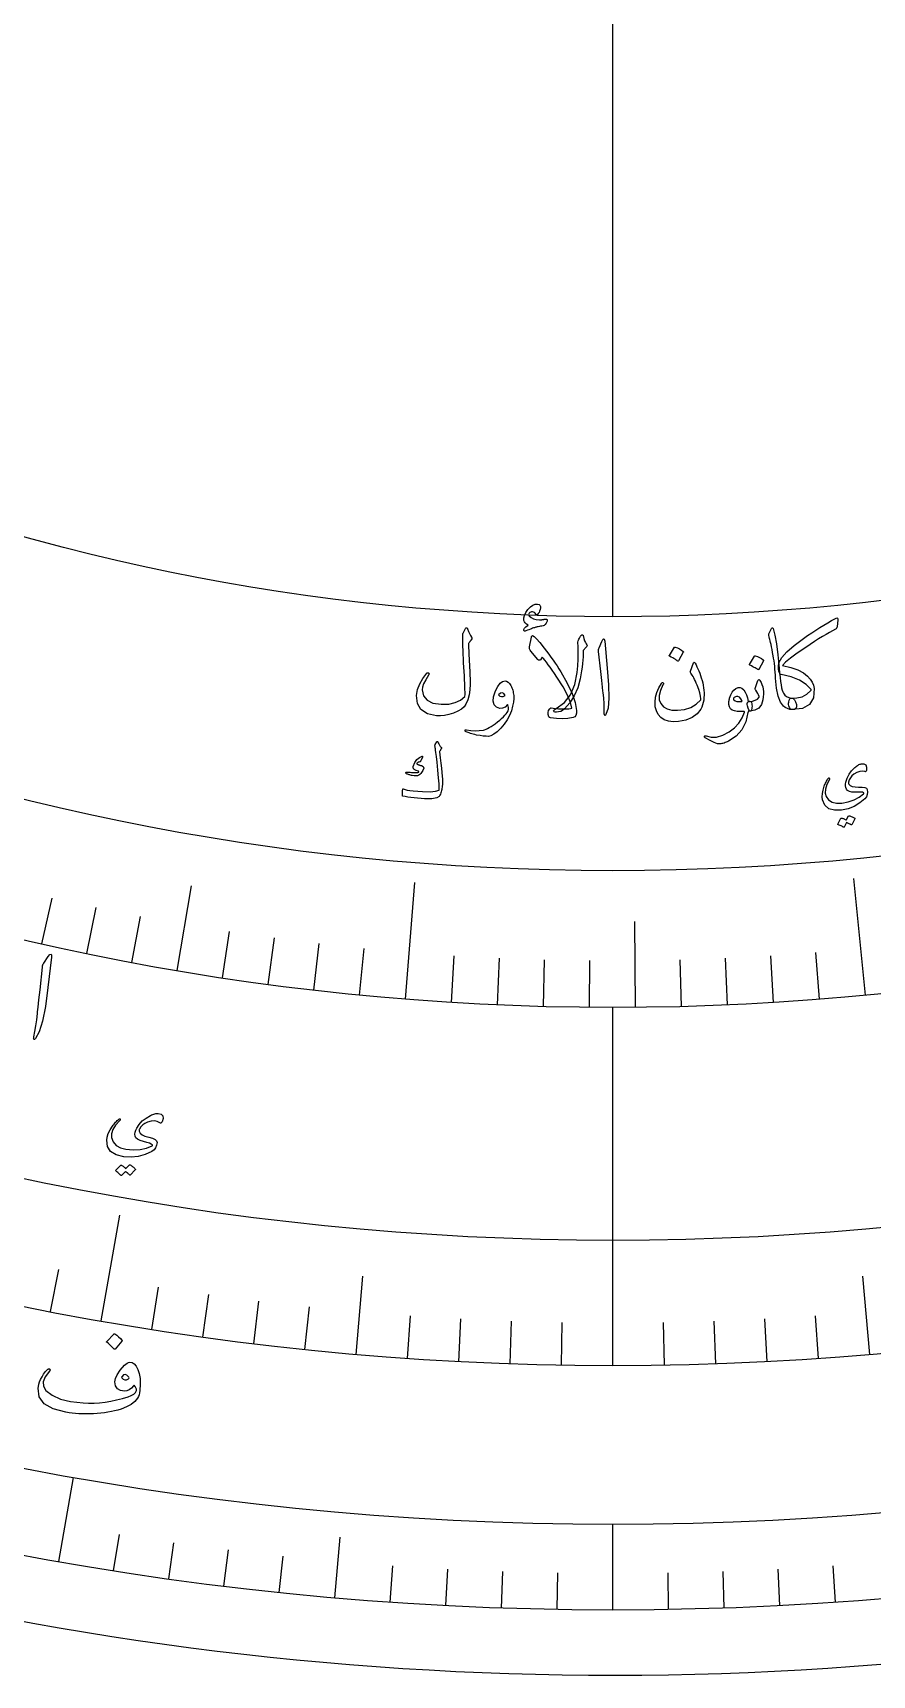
# Model space of a CAD drawing. Header units: millimetres. Extents: x -62 to 62, y -62 to 70.
# Drawn here: x -11.04 to 4.93, y -62 to -30.73 of the extents above; entities that cross this region are included whole.
import ezdxf

# ---------------------------------------------------------------- set-up
doc = ezdxf.new("R2010")
doc.units = ezdxf.units.MM
for name, color, linetype in [('CUT_OUTER', 1, 'Continuous'), ('ENGRAVE', 7, 'Continuous'), ('ENGRAVE_FINE', 8, 'Continuous'), ('TEXT', 5, 'Continuous')]:
    doc.layers.add(name, color=color, linetype=linetype)

msp = doc.modelspace()

# ---------------------------------------------------------------- linework, layer by layer
at = {"layer": 'CUT_OUTER'}
msp.add_arc((0.0001, -0.0001), 61.9999, 178.792518, 0.351695, dxfattribs=at)
at = {"layer": 'ENGRAVE'}
for points in [[(0, -41.85), (0, 41.85)], [(4.8062, -49.0551), (4.5886, -46.8338)], [(-8.2965, -48.5868), (-8.0209, -46.9733)], [(-3.9499, -49.1315), (-3.771, -46.9067)], [(0.4296, -49.2881), (0.4153, -47.6514)], [(0, -56.11), (0, -49.29)], [(-9.7434, -55.2576), (-9.3881, -53.2426)], [(-4.8903, -55.8965), (-4.7595, -54.4018)], [(4.8903, -55.8965), (4.7595, -54.4018)], [(-10.5509, -59.8369), (-10.2683, -58.2341)], [(-5.2956, -60.5288), (-5.1943, -59.3707)], [(0, -60.76), (0, -59.1325)]]:
    msp.add_lwpolyline(points, dxfattribs=at)
for radius in [60.76, 60.76, 59.1325, 56.11, 56.11, 53.723, 49.29, 49.29, 46.686, 41.85, 41.85]:
    msp.add_circle((0, 0), radius, dxfattribs=at)
at = {"layer": 'ENGRAVE_FINE'}
for points in [[(-10.8739, -48.0756), (-10.6769, -47.2048)], [(-10.0179, -48.2612), (-9.8365, -47.387)], [(-9.1587, -48.4316), (-8.9928, -47.5544)], [(-7.4315, -48.7266), (-7.2969, -47.844)], [(-6.564, -48.851), (-6.4451, -47.9661)], [(-5.6944, -48.96), (-5.5913, -48.0731)], [(-4.8229, -49.0535), (-4.7356, -48.165)], [(-3.0755, -49.194), (-3.0197, -48.3029)], [(-2.2, -49.2409), (-2.1602, -48.349)], [(-1.3238, -49.2722), (-1.2999, -48.3797)], [(-0.4472, -49.288), (-0.4391, -48.3952)], [(1.3063, -49.2727), (1.2826, -48.3802)], [(2.1826, -49.2417), (2.1431, -48.3497)], [(3.0582, -49.195), (3.0028, -48.304)], [(3.9328, -49.1329), (3.8616, -48.2429)], [(-10.7063, -55.0791), (-10.5501, -54.2757)], [(-8.7775, -55.4192), (-8.6495, -54.6109)], [(-7.809, -55.5639), (-7.6951, -54.7535)], [(-6.8381, -55.6918), (-6.7384, -54.8795)], [(-5.8651, -55.8026), (-5.7795, -54.9887)], [(-3.914, -55.9733), (-3.8569, -55.1569)], [(-2.9366, -56.0331), (-2.8937, -55.2158)], [(-1.9582, -56.0758), (-1.9296, -55.2579)], [(-0.9793, -56.1015), (-0.965, -55.2832)], [(0.9793, -56.1015), (0.965, -55.2832)], [(1.9582, -56.0758), (1.9296, -55.2579)], [(2.9366, -56.0331), (2.8937, -55.2158)], [(3.914, -55.9733), (3.8569, -55.1569)], [(-9.505, -60.0119), (-9.3958, -59.323)], [(-8.4562, -60.1687), (-8.3591, -59.478)], [(-7.4048, -60.3071), (-7.3198, -59.6148)], [(-6.3511, -60.4272), (-6.2782, -59.7335)], [(-4.2384, -60.612), (-4.1897, -59.9162)], [(-3.1799, -60.6767), (-3.1434, -59.9802)], [(-2.1205, -60.723), (-2.0962, -60.0259)], [(2.1205, -60.723), (2.0962, -60.0259)], [(3.1799, -60.6767), (3.1434, -59.9802)], [(4.2384, -60.612), (4.1897, -59.9162)], [(-1.0604, -60.7507), (-1.0482, -60.0534)], [(1.0604, -60.7507), (1.0482, -60.0534)]]:
    msp.add_lwpolyline(points, dxfattribs=at)
at = {"layer": 'TEXT'}
for points in [[(-1.3253, -42.0235), (-1.352, -42.0278), (-1.3768, -42.0318), (-1.3997, -42.0357), (-1.4206, -42.0393), (-1.4396, -42.0429), (-1.4563, -42.0465), (-1.4709, -42.0502), (-1.4834, -42.0539), (-1.496, -42.0583), (-1.5113, -42.0637), (-1.5291, -42.0702), (-1.5495, -42.0778), (-1.5726, -42.0866), (-1.5982, -42.0968), (-1.6265, -42.1082), (-1.6574, -42.121), (-1.67, -42.1247), (-1.6805, -42.1243), (-1.6892, -42.1197), (-1.6959, -42.1111), (-1.6992, -42.0903), (-1.6864, -42.0668), (-1.6574, -42.0405), (-1.6123, -42.0114), (-1.6451, -41.9904), (-1.6697, -41.9681), (-1.6861, -41.9446), (-1.6943, -41.9199), (-1.6942, -41.8738), (-1.6813, -41.8242), (-1.6556, -41.7713), (-1.6171, -41.7149), (-1.5721, -41.6647), (-1.5265, -41.6305), (-1.4803, -41.6124), (-1.4334, -41.6102), (-1.4075, -41.6179), (-1.3902, -41.6327), (-1.3815, -41.6545), (-1.3813, -41.6834), (-1.3869, -41.7145), (-1.3954, -41.7428), (-1.4069, -41.7684), (-1.4214, -41.7913), (-1.4356, -41.8073), (-1.4485, -41.814), (-1.4601, -41.8117), (-1.4704, -41.8001), (-1.4819, -41.7831), (-1.4957, -41.7704), (-1.5116, -41.762), (-1.5297, -41.7581), (-1.5488, -41.7574), (-1.5657, -41.761), (-1.5806, -41.7688), (-1.5933, -41.7809), (-1.6029, -41.7958), (-1.6061, -41.8099), (-1.6029, -41.8231), (-1.5934, -41.8356), (-1.557, -41.8657), (-1.5121, -41.8885), (-1.4588, -41.9039), (-1.397, -41.9119), (-1.3916, -41.9119), (-1.3856, -41.9115), (-1.3789, -41.9108), (-1.3715, -41.9096), (-1.3635, -41.9082), (-1.3549, -41.9067), (-1.3457, -41.9051), (-1.3358, -41.9034), (-1.325, -41.9017), (-1.3153, -41.9001), (-1.3066, -41.8986), (-1.299, -41.8972), (-1.2922, -41.896), (-1.2862, -41.8952), (-1.281, -41.8948), (-1.2766, -41.8948), (-1.2682, -41.8959), (-1.2614, -41.8989), (-1.2562, -41.9036), (-1.2526, -41.9102), (-1.2504, -41.9164), (-1.2494, -41.9224), (-1.2497, -41.928), (-1.2513, -41.9333), (-1.2721, -41.9708), (-1.2914, -41.9983), (-1.3092, -42.0159), (-1.3253, -42.0235)], [(3.2281, -42.7775), (3.3865, -42.8167), (3.5188, -42.8636), (3.6249, -42.9184), (3.7046, -42.9812), (3.7546, -43.0388), (3.7919, -43.097), (3.8165, -43.1557), (3.8282, -43.215), (3.8158, -43.3933), (3.7421, -43.5202), (3.6069, -43.5955), (3.4106, -43.6186), (3.3963, -43.616), (3.3832, -43.6081), (3.3713, -43.5948), (3.3605, -43.5761), (3.3501, -43.5491), (3.3443, -43.5231), (3.343, -43.4981), (3.3463, -43.474), (3.3557, -43.4396), (3.3667, -43.4156), (3.3792, -43.4019), (3.3934, -43.3987), (3.5023, -43.3965), (3.6013, -43.372), (3.69, -43.3251), (3.7684, -43.2561), (3.7731, -43.2505), (3.7754, -43.2454), (3.7754, -43.2408), (3.7731, -43.2367), (3.6759, -43.1397), (3.5485, -43.0597), (3.391, -42.9966), (3.2034, -42.9499), (3.1835, -42.9407), (3.1683, -42.9204), (3.1577, -42.8889), (3.1518, -42.8463), (3.1504, -42.8084), (3.1517, -42.7742), (3.156, -42.7438), (3.1631, -42.717), (3.2148, -42.624), (3.3095, -42.5174), (3.4468, -42.3972), (3.6262, -42.2629), (3.7064, -42.2075), (3.7854, -42.1543), (3.8633, -42.1033), (3.9401, -42.0545), (4.0158, -42.0078), (4.0903, -41.9634), (4.1638, -41.9211), (4.2363, -41.8811), (4.2598, -41.8729), (4.2756, -41.875), (4.2838, -41.8873), (4.2843, -41.91), (4.2672, -42.0447), (4.2643, -42.0586), (4.2585, -42.0704), (4.25, -42.0801), (4.2386, -42.0877), (4.1825, -42.1163), (4.1221, -42.1491), (4.0574, -42.1861), (3.9883, -42.2271), (3.9149, -42.2724), (3.8374, -42.322), (3.7558, -42.3759), (3.6699, -42.4341), (3.5093, -42.5459), (3.3819, -42.6402), (3.2881, -42.7174), (3.2281, -42.7775)], [(-2.8066, -42.0727), (-2.8026, -42.0665), (-2.7977, -42.0622), (-2.7919, -42.0599), (-2.7852, -42.0594), (-2.7787, -42.061), (-2.7733, -42.0649), (-2.7691, -42.0711), (-2.7661, -42.0796), (-2.7502, -42.1289), (-2.7326, -42.1717), (-2.7133, -42.2081), (-2.6922, -42.238), (-2.6861, -42.2486), (-2.6849, -42.2605), (-2.6887, -42.2737), (-2.6975, -42.2882), (-2.7029, -42.295), (-2.7081, -42.3017), (-2.713, -42.3081), (-2.7177, -42.3142), (-2.722, -42.32), (-2.7261, -42.3252), (-2.7299, -42.33), (-2.7334, -42.3342), (-2.7393, -42.342), (-2.7438, -42.3515), (-2.7468, -42.3626), (-2.7484, -42.3754), (-2.7483, -42.4117), (-2.7477, -42.4514), (-2.7464, -42.4945), (-2.7447, -42.5408), (-2.7424, -42.5905), (-2.7399, -42.6434), (-2.737, -42.6997), (-2.7338, -42.7593), (-2.7297, -42.8188), (-2.7263, -42.8747), (-2.7236, -42.927), (-2.7215, -42.9758), (-2.72, -43.021), (-2.7189, -43.063), (-2.7183, -43.1016), (-2.7181, -43.137), (-2.7219, -43.2413), (-2.7366, -43.3394), (-2.7624, -43.4312), (-2.7992, -43.5169), (-2.833, -43.5664), (-2.8832, -43.6108), (-2.9499, -43.6502), (-3.0332, -43.6843), (-3.1228, -43.711), (-3.2066, -43.7283), (-3.2844, -43.736), (-3.3562, -43.7344), (-3.5333, -43.696), (-3.6558, -43.6187), (-3.7236, -43.5031), (-3.7369, -43.3494), (-3.718, -43.2374), (-3.679, -43.1294), (-3.62, -43.0255), (-3.5412, -42.9255), (-3.5353, -42.9198), (-3.5294, -42.9164), (-3.5235, -42.9155), (-3.5174, -42.9169), (-3.5111, -42.9199), (-3.5065, -42.9236), (-3.5034, -42.9279), (-3.502, -42.9329), (-3.5013, -42.9402), (-3.5021, -42.9471), (-3.5045, -42.9536), (-3.5084, -42.9598), (-3.5639, -43.0494), (-3.6035, -43.1263), (-3.6272, -43.1906), (-3.6348, -43.2422), (-3.6092, -43.357), (-3.5397, -43.4413), (-3.4265, -43.495), (-3.2696, -43.5177), (-3.1263, -43.5129), (-3.003, -43.4859), (-2.8998, -43.437), (-2.8169, -43.3663), (-2.8162, -43.3296), (-2.8162, -43.2866), (-2.817, -43.2375), (-2.8186, -43.1821), (-2.8211, -43.1203), (-2.8245, -43.052), (-2.829, -42.9772), (-2.8344, -42.8959), (-2.839, -42.812), (-2.8431, -42.7295), (-2.8468, -42.6484), (-2.85, -42.5686), (-2.8527, -42.4902), (-2.8546, -42.4131), (-2.8558, -42.3373), (-2.8563, -42.263), (-2.8597, -42.1912), (-2.8587, -42.1831), (-2.8571, -42.1756), (-2.8547, -42.1686), (-2.8516, -42.1623)], [(-0.9248, -43.6054), (-0.9586, -43.6324), (-0.9951, -43.6516), (-1.0344, -43.6632), (-1.0764, -43.667), (-1.1005, -43.6651), (-1.1176, -43.6607), (-1.1277, -43.6539), (-1.1309, -43.6447), (-1.1274, -43.6329), (-1.1176, -43.6208), (-1.1014, -43.6084), (-1.0789, -43.5956), (-0.9239, -43.485), (-0.8056, -43.3342), (-0.7242, -43.1433), (-0.6792, -42.9126), (-0.6675, -42.7838), (-0.6612, -42.6551), (-0.6604, -42.5266), (-0.6649, -42.3983), (-0.6663, -42.3611), (-0.6654, -42.3316), (-0.6624, -42.3097), (-0.6572, -42.2955), (-0.6463, -42.2768), (-0.6367, -42.2601), (-0.6284, -42.2455), (-0.6214, -42.233), (-0.6156, -42.2226), (-0.6109, -42.2143), (-0.6072, -42.208), (-0.6046, -42.2039), (-0.5994, -42.1986), (-0.5943, -42.1951), (-0.5891, -42.1935), (-0.584, -42.1937), (-0.5777, -42.1962), (-0.5729, -42.1996), (-0.5696, -42.2037), (-0.5679, -42.2086), (-0.5532, -42.2643), (-0.5385, -42.3092), (-0.5235, -42.3434), (-0.5084, -42.3668), (-0.4969, -42.3835), (-0.4929, -42.3996), (-0.4963, -42.415), (-0.5071, -42.4299), (-0.5655, -42.49), (-0.5653, -42.55), (-0.5674, -42.6121), (-0.5716, -42.6764), (-0.5782, -42.7429), (-0.5868, -42.8118), (-0.5975, -42.8831), (-0.6101, -42.9569), (-0.6248, -43.0332), (-0.6713, -43.2048), (-0.7367, -43.3575), (-0.8212, -43.491), (-0.9248, -43.6054)], [(3.3955, -43.3986), (3.4295, -43.4088), (3.4569, -43.4327), (3.4778, -43.4703), (3.4921, -43.5215), (3.495, -43.5649), (3.4827, -43.5955), (3.4552, -43.6133), (3.4127, -43.6184), (3.3646, -43.6132), (3.3204, -43.6002), (3.2802, -43.5796), (3.244, -43.5512), (3.1889, -43.4773), (3.1461, -43.3642), (3.1157, -43.212), (3.0976, -43.0208), (3.0941, -42.9627), (3.0899, -42.9058), (3.0849, -42.8502), (3.0793, -42.7958), (3.073, -42.7428), (3.0661, -42.6912), (3.0585, -42.6412), (3.0502, -42.5926), (3.0387, -42.5311), (3.0281, -42.4753), (3.0182, -42.4252), (3.0092, -42.3808), (3.001, -42.3424), (2.9937, -42.3103), (2.9871, -42.2845), (2.9814, -42.2649), (2.9718, -42.2321), (2.9665, -42.2059), (2.9655, -42.1863), (2.9688, -42.1731), (3.0211, -42.0726), (3.029, -42.062), (3.036, -42.0589), (3.0424, -42.0631), (3.0479, -42.0748), (3.0823, -42.1999), (3.113, -42.3675), (3.14, -42.5778), (3.1632, -42.8308), (3.1718, -42.9243), (3.1808, -43.0082), (3.1903, -43.0824), (3.2002, -43.147), (3.2107, -43.2019), (3.2216, -43.2468), (3.233, -43.2818), (3.2448, -43.3069), (3.2715, -43.3429), (3.3056, -43.3702), (3.3469, -43.3888), (3.3955, -43.3986)], [(-1.1738, -43.5868), (-1.1014, -43.5951), (-1.0357, -43.6011), (-0.9769, -43.6048), (-0.9249, -43.6064), (-0.8795, -43.606), (-0.8408, -43.6037), (-0.8086, -43.5995), (-0.783, -43.5935), (-0.8074, -43.4799), (-0.8631, -43.3431), (-0.9495, -43.1829), (-1.0662, -42.9993), (-1.1119, -42.9316), (-1.1545, -42.8696), (-1.194, -42.8134), (-1.2304, -42.7628), (-1.2638, -42.718), (-1.2942, -42.6792), (-1.3217, -42.6464), (-1.3462, -42.6195), (-1.3789, -42.6731), (-1.3923, -42.6793), (-1.405, -42.6796), (-1.417, -42.6742), (-1.4283, -42.6631), (-1.5652, -42.5028), (-1.5776, -42.4838), (-1.5854, -42.4637), (-1.5884, -42.4424), (-1.5868, -42.42), (-1.5514, -42.2385), (-1.5482, -42.2258), (-1.5439, -42.2167), (-1.5385, -42.2114), (-1.5319, -42.2098), (-1.5019, -42.2244), (-1.4551, -42.2687), (-1.3911, -42.3427), (-1.3098, -42.4463), (-1.2651, -42.5051), (-1.2218, -42.5632), (-1.1801, -42.6205), (-1.14, -42.677), (-1.1014, -42.7329), (-1.0644, -42.788), (-1.0289, -42.8423), (-0.995, -42.896), (-0.8691, -43.1146), (-0.7763, -43.3106), (-0.7174, -43.4839), (-0.6928, -43.6349), (-0.6951, -43.6875), (-0.7065, -43.7276), (-0.7269, -43.7552), (-0.7565, -43.7704), (-0.8579, -43.7882), (-0.9639, -43.7946), (-1.0744, -43.7897), (-1.1894, -43.7733), (-1.2, -43.7713), (-1.2084, -43.7681), (-1.2146, -43.7636), (-1.2187, -43.7578), (-1.2312, -43.714), (-1.2328, -43.6739), (-1.2237, -43.6376), (-1.2039, -43.6049), (-1.1954, -43.5953), (-1.1876, -43.589), (-1.1804, -43.5862), (-1.1738, -43.5868)], [(-0.2125, -42.3211), (-0.1927, -42.2823), (-0.1769, -42.2687), (-0.1651, -42.2803), (-0.1571, -42.3171), (-0.1113, -42.8318), (-0.0835, -43.1476), (-0.0776, -43.3999), (-0.0939, -43.5886), (-0.1327, -43.7137), (-0.1397, -43.7239), (-0.146, -43.7294), (-0.1514, -43.7302), (-0.156, -43.7262), (-0.1597, -43.72), (-0.1623, -43.712), (-0.1639, -43.7022), (-0.1643, -43.6905), (-0.164, -43.5995), (-0.1679, -43.5031), (-0.1759, -43.401), (-0.188, -43.2935), (-0.1907, -43.2654), (-0.1986, -43.1895), (-0.2117, -43.0658), (-0.2299, -42.8943), (-0.2732, -42.5139), (-0.2741, -42.4937), (-0.273, -42.4751), (-0.2698, -42.458), (-0.2645, -42.4426)], [(1.171, -42.4314), (1.1735, -42.4288), (1.177, -42.4271), (1.1816, -42.4264), (1.1873, -42.4268), (1.2277, -42.4422), (1.266, -42.4613), (1.3021, -42.4841), (1.336, -42.5106), (1.3394, -42.5147), (1.3409, -42.5189), (1.3407, -42.5231), (1.3386, -42.5273), (1.2464, -42.6898), (1.2429, -42.6937), (1.2383, -42.6948), (1.2325, -42.693), (1.2257, -42.6883), (1.2197, -42.6843), (1.2104, -42.6782), (1.1976, -42.6702), (1.1814, -42.6601), (1.1616, -42.6481), (1.1378, -42.634), (1.1101, -42.6179), (1.0785, -42.5998), (1.0743, -42.5968), (1.0722, -42.5937), (1.0721, -42.5906), (1.0741, -42.5874)], [(1.5628, -42.734), (1.5814, -42.7688), (1.5997, -42.8052), (1.6175, -42.8431), (1.6348, -42.8826), (1.6515, -42.924), (1.6672, -42.9676), (1.6821, -43.0132), (1.696, -43.061), (1.7082, -43.1087), (1.718, -43.156), (1.7255, -43.2031), (1.7307, -43.2498), (1.7335, -43.2964), (1.7339, -43.343), (1.7319, -43.3895), (1.7276, -43.436), (1.7192, -43.4849), (1.707, -43.5303), (1.691, -43.5722), (1.671, -43.6105), (1.6014, -43.6986), (1.5077, -43.7672), (1.3899, -43.8162), (1.2483, -43.8452), (1.1453, -43.8505), (1.0546, -43.8393), (0.9764, -43.8116), (0.9107, -43.7674), (0.8609, -43.7099), (0.8262, -43.642), (0.8063, -43.5639), (0.8014, -43.4755), (0.8116, -43.3816), (0.8353, -43.2911), (0.8722, -43.204), (0.9224, -43.1202), (0.9304, -43.1106), (0.9382, -43.1052), (0.9459, -43.104), (0.9534, -43.107), (0.9605, -43.1134), (0.9627, -43.1225), (0.9599, -43.1344), (0.9523, -43.149), (0.9027, -43.2542), (0.8789, -43.3485), (0.8811, -43.4321), (0.9095, -43.5049), (0.9599, -43.5626), (1.0305, -43.603), (1.121, -43.626), (1.2316, -43.6314), (1.3645, -43.6145), (1.4821, -43.5758), (1.5841, -43.5156), (1.6706, -43.434), (1.6723, -43.4312), (1.6735, -43.427), (1.6741, -43.4216), (1.6741, -43.4149), (1.669, -43.3625), (1.6555, -43.3016), (1.6336, -43.2325), (1.6033, -43.1549), (1.5864, -43.116), (1.5702, -43.0797), (1.5546, -43.0462), (1.5397, -43.0154), (1.5253, -42.9875), (1.5112, -42.9626), (1.4976, -42.9407), (1.4843, -42.9217), (1.478, -42.9118), (1.4743, -42.9027), (1.4732, -42.8942), (1.4747, -42.8864), (1.5315, -42.7289), (1.537, -42.7196), (1.5441, -42.7174), (1.5526, -42.7222), (1.5628, -42.734)], [(2.6918, -42.5978), (2.6943, -42.5951), (2.6978, -42.5932), (2.7024, -42.5924), (2.7081, -42.5926), (2.7493, -42.6065), (2.7884, -42.6242), (2.8255, -42.6457), (2.8605, -42.671), (2.864, -42.675), (2.8657, -42.6791), (2.8656, -42.6833), (2.8637, -42.6877), (2.7768, -42.8533), (2.7734, -42.8574), (2.7688, -42.8586), (2.763, -42.857), (2.7559, -42.8526), (2.7498, -42.8488), (2.7402, -42.8431), (2.727, -42.8355), (2.7104, -42.826), (2.6901, -42.8147), (2.6657, -42.8015), (2.6373, -42.7864), (2.6049, -42.7694), (2.6006, -42.7666), (2.5983, -42.7635), (2.5981, -42.7604), (2.6, -42.7571)], [(-2.236, -43.2635), (-2.1932, -43.1765), (-2.1487, -43.1154), (-2.1025, -43.0801), (-2.0544, -43.0706), (-2.0249, -43.0773), (-1.997, -43.0944), (-1.9705, -43.1219), (-1.9455, -43.1598), (-1.9337, -43.1816), (-1.9234, -43.2039), (-1.9147, -43.2266), (-1.9076, -43.2498), (-1.9017, -43.2735), (-1.8966, -43.2981), (-1.8923, -43.3233), (-1.8888, -43.3494), (-1.887, -43.4071), (-1.8937, -43.4747), (-1.9091, -43.5522), (-1.9332, -43.6396), (-1.9672, -43.7297), (-2.0123, -43.8152), (-2.0685, -43.8963), (-2.1359, -43.9729), (-2.2061, -44.0389), (-2.2683, -44.0866), (-2.3225, -44.116), (-2.3685, -44.1271), (-2.4149, -44.1269), (-2.468, -44.1227), (-2.5278, -44.1143), (-2.5944, -44.1018), (-2.6281, -44.0943), (-2.6591, -44.0866), (-2.6877, -44.0786), (-2.7136, -44.0704), (-2.7372, -44.0622), (-2.7584, -44.0542), (-2.7774, -44.0465), (-2.7942, -44.039), (-2.804, -44.0329), (-2.8105, -44.0264), (-2.8138, -44.0196), (-2.8139, -44.0125), (-2.8101, -44.0057), (-2.8041, -44.0016), (-2.7959, -44.0003), (-2.7854, -44.0017), (-2.7036, -44.0147), (-2.6233, -44.0201), (-2.5444, -44.0179), (-2.4669, -44.0081), (-2.4429, -44.0022), (-2.4161, -43.9925), (-2.3865, -43.979), (-2.3543, -43.9617), (-2.3193, -43.9406), (-2.2817, -43.9156), (-2.2413, -43.8868), (-2.1983, -43.8541), (-2.1562, -43.8202), (-2.1184, -43.7876), (-2.085, -43.7564), (-2.056, -43.7265), (-2.0314, -43.6978), (-2.0115, -43.6702), (-1.9961, -43.6437), (-1.9852, -43.6183), (-1.989, -43.579), (-1.9937, -43.5496), (-1.9995, -43.5302), (-2.0062, -43.5207), (-2.0514, -43.5689), (-2.1011, -43.5935), (-2.1552, -43.5944), (-2.2138, -43.5716), (-2.2606, -43.5263), (-2.2799, -43.4599), (-2.2716, -43.3723), (-2.236, -43.2635)], [(2.711, -43.2005), (2.7613, -43.0669), (2.769, -43.052), (2.7778, -43.0463), (2.7877, -43.0498), (2.7987, -43.0623), (2.8201, -43.1007), (2.8374, -43.1411), (2.8507, -43.1834), (2.86, -43.2277), (2.865, -43.2743), (2.8658, -43.3234), (2.8622, -43.375), (2.8543, -43.4291), (2.8252, -43.5212), (2.7751, -43.5889), (2.704, -43.632), (2.6119, -43.6505), (2.6008, -43.6445), (2.5886, -43.6251), (2.5754, -43.5923), (2.5612, -43.5462), (2.5564, -43.5214), (2.5558, -43.5008), (2.5595, -43.4844), (2.5674, -43.4723), (2.574, -43.4674), (2.5817, -43.464), (2.5906, -43.4622), (2.6006, -43.4619), (2.6588, -43.4565), (2.7087, -43.4416), (2.7503, -43.4171), (2.7837, -43.3832), (2.7851, -43.3806), (2.7854, -43.3773), (2.7846, -43.3733), (2.7827, -43.3685), (2.7726, -43.3394), (2.7584, -43.3101), (2.7404, -43.2805), (2.7184, -43.2506), (2.7111, -43.2392), (2.7074, -43.227), (2.7074, -43.2142), (2.711, -43.2005)], [(-2.0488, -43.3505), (-2.078, -43.3115), (-2.1093, -43.2961), (-2.1429, -43.3042), (-2.1786, -43.3358), (-2.1519, -43.3597), (-2.1214, -43.3701), (-2.087, -43.3671), (-2.0488, -43.3505)], [(2.5709, -43.6761), (2.5313, -43.8516), (2.4558, -44.0008), (2.3443, -44.1238), (2.1968, -44.2201), (2.1759, -44.2301), (2.1553, -44.2392), (2.1349, -44.2473), (2.1146, -44.2546), (2.0948, -44.2607), (2.0754, -44.2656), (2.0565, -44.2693), (2.0381, -44.2718), (1.9917, -44.2675), (1.9295, -44.2467), (1.8517, -44.2095), (1.7583, -44.1556), (1.7483, -44.1477), (1.7422, -44.14), (1.7402, -44.1323), (1.7421, -44.1247), (1.747, -44.1188), (1.7536, -44.1159), (1.7619, -44.1161), (1.7719, -44.1193), (1.8676, -44.1455), (1.9736, -44.1407), (2.0897, -44.105), (2.2155, -44.0383), (2.3169, -43.9628), (2.3992, -43.8757), (2.4625, -43.7771), (2.5067, -43.6672), (2.5061, -43.6634), (2.5047, -43.6605), (2.5026, -43.6584), (2.4998, -43.6571), (2.4267, -43.657), (2.3642, -43.652), (2.3124, -43.6422), (2.2712, -43.6275), (2.2387, -43.6032), (2.2173, -43.5683), (2.2071, -43.5228), (2.2079, -43.4668), (2.2087, -43.4593), (2.2098, -43.4517), (2.2111, -43.4439), (2.2127, -43.436), (2.2145, -43.4279), (2.2166, -43.4193), (2.2189, -43.4103), (2.2214, -43.4009), (2.243, -43.3397), (2.2704, -43.2885), (2.3034, -43.2472), (2.3422, -43.2158), (2.3825, -43.1975), (2.4203, -43.1957), (2.4557, -43.2103), (2.4886, -43.2413), (2.5183, -43.2853), (2.542, -43.337), (2.5596, -43.3965), (2.5711, -43.4636), (2.5752, -43.4633), (2.5792, -43.4629), (2.5831, -43.4623), (2.5868, -43.4616), (2.5906, -43.461), (2.5944, -43.4604), (2.5984, -43.46), (2.6026, -43.4596), (2.617, -43.4618), (2.6286, -43.4702), (2.6374, -43.4848), (2.6434, -43.5056), (2.6468, -43.5286), (2.6478, -43.5521), (2.6465, -43.576), (2.6428, -43.6003), (2.6373, -43.6218), (2.6307, -43.6373), (2.6229, -43.6468), (2.614, -43.6504), (2.5738, -43.6528), (2.5738, -43.6566), (2.5733, -43.6618), (2.5723, -43.6683), (2.5709, -43.6761)], [(2.4561, -43.4471), (2.4318, -43.41), (2.4061, -43.3842), (2.379, -43.3698), (2.3503, -43.3668), (2.3336, -43.3721), (2.3189, -43.38), (2.3061, -43.3904), (2.2954, -43.4033), (2.292, -43.4101), (2.2919, -43.4172), (2.2949, -43.4247), (2.3011, -43.4325), (2.3238, -43.4503), (2.356, -43.4616), (2.3976, -43.4663), (2.4486, -43.4644), (2.4538, -43.463), (2.4568, -43.4597), (2.4575, -43.4544), (2.4561, -43.4471)], [(-3.3311, -44.2384), (-3.3245, -44.2539), (-3.3175, -44.2687), (-3.3101, -44.2827), (-3.3023, -44.296), (-3.294, -44.3085), (-3.2851, -44.3202), (-3.2757, -44.3312), (-3.2657, -44.3415), (-3.2619, -44.3471), (-3.261, -44.3534), (-3.2629, -44.3604), (-3.2676, -44.368), (-3.2955, -44.4081), (-3.2982, -44.4125), (-3.3002, -44.4162), (-3.3015, -44.4192), (-3.302, -44.4216), (-3.2877, -44.5365), (-3.2755, -44.6403), (-3.2653, -44.733), (-3.2572, -44.8145), (-3.2513, -44.8848), (-3.2477, -44.9438), (-3.2464, -44.9915), (-3.2475, -45.0278), (-3.2524, -45.0963), (-3.2552, -45.1179), (-3.2591, -45.1395), (-3.264, -45.1611), (-3.2699, -45.1827), (-3.277, -45.2044), (-3.2854, -45.226), (-3.295, -45.2476), (-3.3058, -45.2693), (-3.3505, -45.2992), (-3.4453, -45.3147), (-3.5903, -45.3153), (-3.7853, -45.3005), (-3.8459, -45.2933), (-3.9019, -45.285), (-3.9532, -45.2756), (-3.9998, -45.2652), (-4.0039, -45.263), (-4.0068, -45.26), (-4.0083, -45.2563), (-4.0085, -45.2518), (-4.0079, -45.2303), (-4.0072, -45.2108), (-4.0064, -45.1932), (-4.0055, -45.1776), (-4.0045, -45.1637), (-4.0033, -45.1514), (-4.0021, -45.1407), (-4.0007, -45.1316), (-3.9996, -45.1265), (-3.9975, -45.1238), (-3.9944, -45.1235), (-3.9903, -45.1255), (-3.9585, -45.1382), (-3.917, -45.1492), (-3.8658, -45.1582), (-3.805, -45.1654), (-3.6226, -45.1803), (-3.4793, -45.1829), (-3.375, -45.1735), (-3.3099, -45.1524), (-3.3069, -45.1099), (-3.3098, -45.0321), (-3.3188, -44.9189), (-3.3335, -44.7703), (-3.3492, -44.6214), (-3.3615, -44.5088), (-3.3703, -44.4324), (-3.3759, -44.3922), (-3.3777, -44.3812), (-3.3794, -44.3709), (-3.381, -44.3613), (-3.3825, -44.3524), (-3.3839, -44.3443), (-3.3851, -44.3371), (-3.3863, -44.3308), (-3.3873, -44.3254), (-3.3889, -44.3136), (-3.3884, -44.3025), (-3.3858, -44.292), (-3.3813, -44.2823), (-3.3512, -44.2312), (-3.3488, -44.2278), (-3.3463, -44.2256), (-3.3437, -44.2247), (-3.3411, -44.225), (-3.338, -44.2271), (-3.3353, -44.23), (-3.333, -44.2337), (-3.3311, -44.2384)], [(-3.6301, -44.507), (-3.6276, -44.5076), (-3.6254, -44.5088), (-3.6236, -44.5107), (-3.6223, -44.5133), (-3.622, -44.5155), (-3.622, -44.5179), (-3.6224, -44.5204), (-3.6231, -44.523), (-3.6581, -44.5946), (-3.6623, -44.6018), (-3.6665, -44.6073), (-3.6707, -44.611), (-3.6749, -44.6129), (-3.6927, -44.6164), (-3.708, -44.6218), (-3.7209, -44.6288), (-3.7313, -44.6377), (-3.7336, -44.6426), (-3.7314, -44.6482), (-3.7248, -44.6546), (-3.7138, -44.6617), (-3.7062, -44.665), (-3.6985, -44.6682), (-3.6904, -44.6712), (-3.6821, -44.6741), (-3.6734, -44.6769), (-3.6642, -44.6794), (-3.6546, -44.6819), (-3.6446, -44.6842), (-3.6106, -44.7018), (-3.6018, -44.733), (-3.6182, -44.7777), (-3.6598, -44.8361), (-3.6763, -44.8531), (-3.6923, -44.8661), (-3.7075, -44.8751), (-3.7221, -44.8801), (-3.7379, -44.8821), (-3.7593, -44.8816), (-3.7866, -44.8787), (-3.8195, -44.8733), (-3.8363, -44.8702), (-3.8522, -44.8667), (-3.8672, -44.8627), (-3.8812, -44.8582), (-3.8944, -44.8536), (-3.9067, -44.849), (-3.9181, -44.8445), (-3.9287, -44.84), (-3.935, -44.8357), (-3.9394, -44.831), (-3.9418, -44.826), (-3.9423, -44.8206), (-3.941, -44.8151), (-3.938, -44.8114), (-3.9335, -44.8095), (-3.9274, -44.8092), (-3.9079, -44.8096), (-3.8858, -44.8104), (-3.8612, -44.8115), (-3.834, -44.8131), (-3.7832, -44.8159), (-3.7434, -44.8162), (-3.7145, -44.8139), (-3.6967, -44.8092), (-3.6943, -44.8077), (-3.6929, -44.8056), (-3.6925, -44.8029), (-3.6931, -44.7996), (-3.6941, -44.7975), (-3.6963, -44.7955), (-3.6994, -44.7936), (-3.7036, -44.7917), (-3.743, -44.7786), (-3.7594, -44.7723), (-3.7733, -44.7649), (-3.7846, -44.7562), (-3.7934, -44.7463), (-3.8005, -44.735), (-3.8044, -44.7236), (-3.8049, -44.7121), (-3.8021, -44.7006), (-3.7701, -44.6239), (-3.7308, -44.5661), (-3.6842, -44.5271), (-3.6301, -44.507)], [(4.7945, -44.7994), (4.748, -44.7891), (4.6978, -44.7938), (4.6439, -44.8134), (4.5862, -44.8479), (4.5505, -44.8788), (4.5217, -44.9143), (4.4998, -44.9543), (4.4848, -44.9989), (4.4837, -45.0076), (4.4844, -45.0165), (4.4869, -45.0256), (4.4912, -45.0348), (4.5163, -45.0624), (4.5557, -45.0811), (4.6095, -45.0909), (4.6775, -45.0918), (4.7446, -45.092), (4.7941, -45.0997), (4.8261, -45.115), (4.8406, -45.138), (4.8474, -45.1887), (4.8422, -45.235), (4.8249, -45.2769), (4.7957, -45.3145), (4.6985, -45.3962), (4.5922, -45.4598), (4.477, -45.5051), (4.3528, -45.5322), (4.2148, -45.5357), (4.1085, -45.5043), (4.0341, -45.4382), (3.9915, -45.3376), (3.9846, -45.281), (3.9874, -45.2185), (3.9999, -45.1503), (4.022, -45.0763), (4.0301, -45.0556), (4.0386, -45.0355), (4.0473, -45.0161), (4.0564, -44.9973), (4.0659, -44.9792), (4.0758, -44.9615), (4.0862, -44.9443), (4.0971, -44.9276), (4.1031, -44.9205), (4.1088, -44.9174), (4.1141, -44.9181), (4.1191, -44.9227), (4.1222, -44.9288), (4.1234, -44.935), (4.1227, -44.9414), (4.12, -44.948), (4.0711, -45.0456), (4.0446, -45.1319), (4.0405, -45.2071), (4.0592, -45.2712), (4.1066, -45.3361), (4.1716, -45.3791), (4.2542, -45.3999), (4.3542, -45.3985), (4.4805, -45.3761), (4.5924, -45.3388), (4.6899, -45.2866), (4.7729, -45.2198), (4.7777, -45.2144), (4.7792, -45.2093), (4.7774, -45.2046), (4.7722, -45.2002), (4.7525, -45.1931), (4.719, -45.1889), (4.6719, -45.1874), (4.6112, -45.1887), (4.5491, -45.1875), (4.5009, -45.1781), (4.4665, -45.1605), (4.4461, -45.1349), (4.4347, -45.1036), (4.4292, -45.0701), (4.4293, -45.0345), (4.4353, -44.9967), (4.4592, -44.9213), (4.4956, -44.8504), (4.5444, -44.784), (4.6055, -44.7221), (4.6219, -44.7072), (4.638, -44.6941), (4.6537, -44.6828), (4.669, -44.6733), (4.684, -44.6655), (4.6984, -44.6593), (4.7122, -44.6547), (4.7255, -44.6518), (4.7788, -44.6512), (4.8136, -44.6709), (4.83, -44.7112), (4.828, -44.7718), (4.8233, -44.7886), (4.8162, -44.7988), (4.8066, -44.8024), (4.7945, -44.7994)], [(4.4848, -45.6432), (4.4864, -45.6413), (4.4887, -45.64), (4.4919, -45.6393), (4.4958, -45.6393), (4.5102, -45.6431), (4.5242, -45.6474), (4.5379, -45.6523), (4.5512, -45.6577), (4.5641, -45.6638), (4.5769, -45.6706), (4.5895, -45.6782), (4.6019, -45.6864), (4.6044, -45.6891), (4.6057, -45.692), (4.6057, -45.6953), (4.6046, -45.6988), (4.5471, -45.8115), (4.5454, -45.8131), (4.5427, -45.8133), (4.5389, -45.8123), (4.5341, -45.81), (4.5307, -45.8077), (4.5253, -45.8047), (4.5179, -45.8009), (4.5084, -45.7963), (4.4968, -45.7909), (4.4829, -45.7846), (4.4668, -45.7773), (4.4485, -45.7691), (4.4025, -45.8566), (4.4002, -45.8593), (4.3971, -45.8602), (4.3931, -45.8593), (4.3881, -45.8565), (4.3839, -45.8541), (4.3772, -45.8505), (4.368, -45.8458), (4.3565, -45.8399), (4.3423, -45.8328), (4.3253, -45.8245), (4.3055, -45.8151), (4.283, -45.8046), (4.2806, -45.8027), (4.2794, -45.8007), (4.2795, -45.7986), (4.2808, -45.7964), (4.3406, -45.6881), (4.3422, -45.6862), (4.3446, -45.6849), (4.3477, -45.6842), (4.3517, -45.6842), (4.3639, -45.6869), (4.3758, -45.6902), (4.3874, -45.6941), (4.3988, -45.6987), (4.4098, -45.7038), (4.4205, -45.7094), (4.4309, -45.7155), (4.441, -45.722)], [(-10.7486, -48.321), (-10.7174, -48.2829), (-10.6966, -48.2716), (-10.6862, -48.2873), (-10.6863, -48.33), (-10.7593, -48.911), (-10.8045, -49.2675), (-10.8586, -49.5483), (-10.9221, -49.7534), (-10.9952, -49.8826), (-11.0054, -49.8922), (-11.0137, -49.8968), (-11.0199, -49.8964), (-11.024, -49.8909), (-11.0266, -49.8831), (-11.0276, -49.8736), (-11.0269, -49.8623), (-11.0247, -49.8493), (-11.0024, -49.7486), (-10.9835, -49.6408), (-10.9678, -49.5259), (-10.9554, -49.4039), (-10.9515, -49.3722), (-10.942, -49.2862), (-10.9268, -49.146), (-10.9058, -48.9517), (-10.8623, -48.52), (-10.8584, -48.4974), (-10.8527, -48.4771), (-10.845, -48.4589), (-10.8355, -48.4431)], [(-8.6275, -51.484), (-8.6737, -51.4594), (-8.7283, -51.4495), (-8.7912, -51.4543), (-8.8625, -51.4738), (-8.9095, -51.496), (-8.9505, -51.525), (-8.9856, -51.5609), (-9.0146, -51.6037), (-9.0184, -51.6126), (-9.0202, -51.6223), (-9.0203, -51.6326), (-9.0185, -51.6437), (-9, -51.6803), (-8.9638, -51.7118), (-8.9098, -51.7381), (-8.838, -51.7592), (-8.767, -51.7792), (-8.7168, -51.8021), (-8.6874, -51.8278), (-8.6789, -51.8564), (-8.6867, -51.9121), (-8.706, -51.9596), (-8.7367, -51.999), (-8.7788, -52.0302), (-8.9059, -52.0879), (-9.0372, -52.1238), (-9.1726, -52.1378), (-9.3121, -52.1298), (-9.4593, -52.0927), (-9.5626, -52.0281), (-9.6219, -51.9361), (-9.6373, -51.8169), (-9.6279, -51.7548), (-9.6065, -51.6895), (-9.5731, -51.6209), (-9.5279, -51.549), (-9.5131, -51.5294), (-9.4982, -51.5106), (-9.4832, -51.4926), (-9.4681, -51.4755), (-9.4527, -51.459), (-9.4369, -51.4432), (-9.4208, -51.4281), (-9.4043, -51.4136), (-9.3959, -51.4079), (-9.3889, -51.4062), (-9.3835, -51.4086), (-9.3796, -51.415), (-9.3781, -51.4223), (-9.3787, -51.4292), (-9.3813, -51.4358), (-9.3861, -51.442), (-9.4667, -51.5309), (-9.5204, -51.6146), (-9.5468, -51.6931), (-9.546, -51.7665), (-9.515, -51.8493), (-9.4588, -51.914), (-9.3775, -51.9604), (-9.2711, -51.9885), (-9.1307, -52.0021), (-9.0012, -51.9957), (-8.8825, -51.9693), (-8.7748, -51.9231), (-8.7681, -51.9187), (-8.765, -51.9138), (-8.7656, -51.9082), (-8.7697, -51.9021), (-8.7886, -51.8887), (-8.8227, -51.8743), (-8.8722, -51.8589), (-8.9369, -51.8423), (-9.0023, -51.8226), (-9.0506, -51.7983), (-9.0818, -51.7696), (-9.0959, -51.7364), (-9.0986, -51.6999), (-9.0947, -51.6628), (-9.0839, -51.6251), (-9.0664, -51.5868), (-9.0188, -51.514), (-8.9593, -51.4496), (-8.8879, -51.3937), (-8.8048, -51.3462), (-8.783, -51.3353), (-8.7621, -51.3262), (-8.7421, -51.3188), (-8.723, -51.3133), (-8.7049, -51.3094), (-8.6878, -51.3072), (-8.6718, -51.3065), (-8.6568, -51.3073), (-8.6002, -51.3224), (-8.5691, -51.3537), (-8.5636, -51.4011), (-8.5838, -51.4648), (-8.5937, -51.4812), (-8.6043, -51.4899), (-8.6156, -51.4908), (-8.6275, -51.484)], [(-9.2052, -52.2864), (-9.203, -52.2848), (-9.2001, -52.2842), (-9.1966, -52.2844), (-9.1924, -52.2855), (-9.1782, -52.2938), (-9.1647, -52.3025), (-9.1517, -52.3117), (-9.1392, -52.3214), (-9.1273, -52.3317), (-9.1158, -52.3427), (-9.1047, -52.3544), (-9.094, -52.3668), (-9.0921, -52.3703), (-9.0916, -52.3738), (-9.0925, -52.3773), (-9.0948, -52.3807), (-9.1889, -52.4831), (-9.1912, -52.4843), (-9.1942, -52.4838), (-9.1979, -52.4815), (-9.2023, -52.4776), (-9.2052, -52.4743), (-9.21, -52.4695), (-9.2168, -52.4632), (-9.2255, -52.4556), (-9.2362, -52.4464), (-9.249, -52.4356), (-9.2639, -52.4232), (-9.2809, -52.4091), (-9.3554, -52.4881), (-9.3586, -52.4904), (-9.3622, -52.4904), (-9.3662, -52.4882), (-9.3706, -52.4838), (-9.3744, -52.48), (-9.3804, -52.4743), (-9.3887, -52.4665), (-9.3992, -52.4568), (-9.4121, -52.4451), (-9.4276, -52.4314), (-9.4458, -52.4156), (-9.4665, -52.3978), (-9.4685, -52.3951), (-9.4692, -52.3926), (-9.4685, -52.3904), (-9.4664, -52.3884), (-9.3711, -52.2913), (-9.3688, -52.2898), (-9.3659, -52.2891), (-9.3624, -52.2894), (-9.3583, -52.2905), (-9.3461, -52.2969), (-9.3345, -52.3039), (-9.3233, -52.3115), (-9.3127, -52.3197), (-9.3025, -52.3284), (-9.2928, -52.3375), (-9.2836, -52.3471), (-9.2748, -52.357)], [(-9.5032, -55.5057), (-9.5, -55.5034), (-9.4959, -55.5024), (-9.491, -55.5027), (-9.4851, -55.5042), (-9.446, -55.5288), (-9.41, -55.5568), (-9.3771, -55.5882), (-9.3471, -55.623), (-9.3445, -55.628), (-9.3438, -55.6327), (-9.3449, -55.637), (-9.348, -55.6411), (-9.4783, -55.7917), (-9.4828, -55.795), (-9.4879, -55.7952), (-9.4935, -55.7921), (-9.4997, -55.7858), (-9.505, -55.7803), (-9.5135, -55.7721), (-9.5252, -55.761), (-9.54, -55.7471), (-9.5582, -55.7303), (-9.5801, -55.7106), (-9.6057, -55.6881), (-9.6349, -55.6626), (-9.6387, -55.6585), (-9.6403, -55.6548), (-9.6397, -55.6515), (-9.637, -55.6486)], [(-9.1979, -56.0429), (-9.1538, -56.0469), (-9.1133, -56.0709), (-9.0763, -56.1151), (-9.0428, -56.1793), (-9.0166, -56.2601), (-9.0017, -56.3538), (-8.998, -56.4604), (-9.0056, -56.58), (-9.0111, -56.6229), (-9.0204, -56.6621), (-9.0332, -56.6976), (-9.0498, -56.7295), (-9.1, -56.7902), (-9.1692, -56.8447), (-9.2575, -56.893), (-9.3648, -56.9349), (-9.4244, -56.9526), (-9.4857, -56.9685), (-9.5486, -56.9825), (-9.613, -56.9946), (-9.6792, -57.0047), (-9.7472, -57.0129), (-9.8171, -57.0192), (-9.8888, -57.0235), (-9.9606, -57.026), (-10.0305, -57.0269), (-10.0986, -57.0262), (-10.1648, -57.0239), (-10.2293, -57.0198), (-10.2923, -57.0138), (-10.3535, -57.0059), (-10.4132, -56.9961), (-10.6573, -56.9303), (-10.827, -56.8317), (-10.9222, -56.701), (-10.943, -56.5386), (-10.9377, -56.5029), (-10.9278, -56.4628), (-10.9134, -56.4186), (-10.8944, -56.37), (-10.8688, -56.3177), (-10.8378, -56.2681), (-10.8014, -56.2212), (-10.7596, -56.177), (-10.7537, -56.1722), (-10.7473, -56.1691), (-10.7404, -56.1679), (-10.733, -56.1684), (-10.7262, -56.1707), (-10.7211, -56.1747), (-10.7178, -56.1803), (-10.7162, -56.1876), (-10.7163, -56.1953), (-10.7178, -56.2021), (-10.721, -56.2081), (-10.7256, -56.2131), (-10.8072, -56.3187), (-10.8461, -56.4147), (-10.8422, -56.5013), (-10.7953, -56.5784), (-10.6769, -56.6718), (-10.5195, -56.7431), (-10.3232, -56.792), (-10.0882, -56.818), (-9.9837, -56.8213), (-9.8783, -56.8196), (-9.7719, -56.8127), (-9.6645, -56.8007), (-9.5564, -56.7835), (-9.4478, -56.7611), (-9.3385, -56.7334), (-9.2287, -56.7006), (-9.1696, -56.6783), (-9.1233, -56.6513), (-9.0899, -56.6197), (-9.0694, -56.5834), (-9.0729, -56.5556), (-9.0811, -56.5294), (-9.094, -56.5046), (-9.1117, -56.4813), (-9.1141, -56.4799), (-9.1173, -56.481), (-9.1215, -56.4844), (-9.1267, -56.4902), (-9.1666, -56.5363), (-9.2084, -56.5689), (-9.252, -56.5882), (-9.2974, -56.5941), (-9.3766, -56.5821), (-9.4337, -56.5488), (-9.4684, -56.4942), (-9.4808, -56.4183), (-9.4697, -56.355), (-9.4357, -56.281), (-9.3789, -56.1964), (-9.2995, -56.1011), (-9.2756, -56.0782), (-9.2507, -56.0609), (-9.2248, -56.0491), (-9.1979, -56.0429)], [(-9.2249, -56.3585), (-9.2152, -56.3499), (-9.2112, -56.3403), (-9.213, -56.3298), (-9.2206, -56.3184), (-9.2539, -56.2882), (-9.2858, -56.277), (-9.3164, -56.2847), (-9.3456, -56.3114), (-9.3503, -56.3203), (-9.3524, -56.3284), (-9.3518, -56.3359), (-9.3485, -56.3427), (-9.321, -56.3674), (-9.2913, -56.3783), (-9.2592, -56.3753), (-9.2249, -56.3585)]]:
    msp.add_lwpolyline(points, close=True, dxfattribs=at)

doc.saveas('drawing.dxf')
